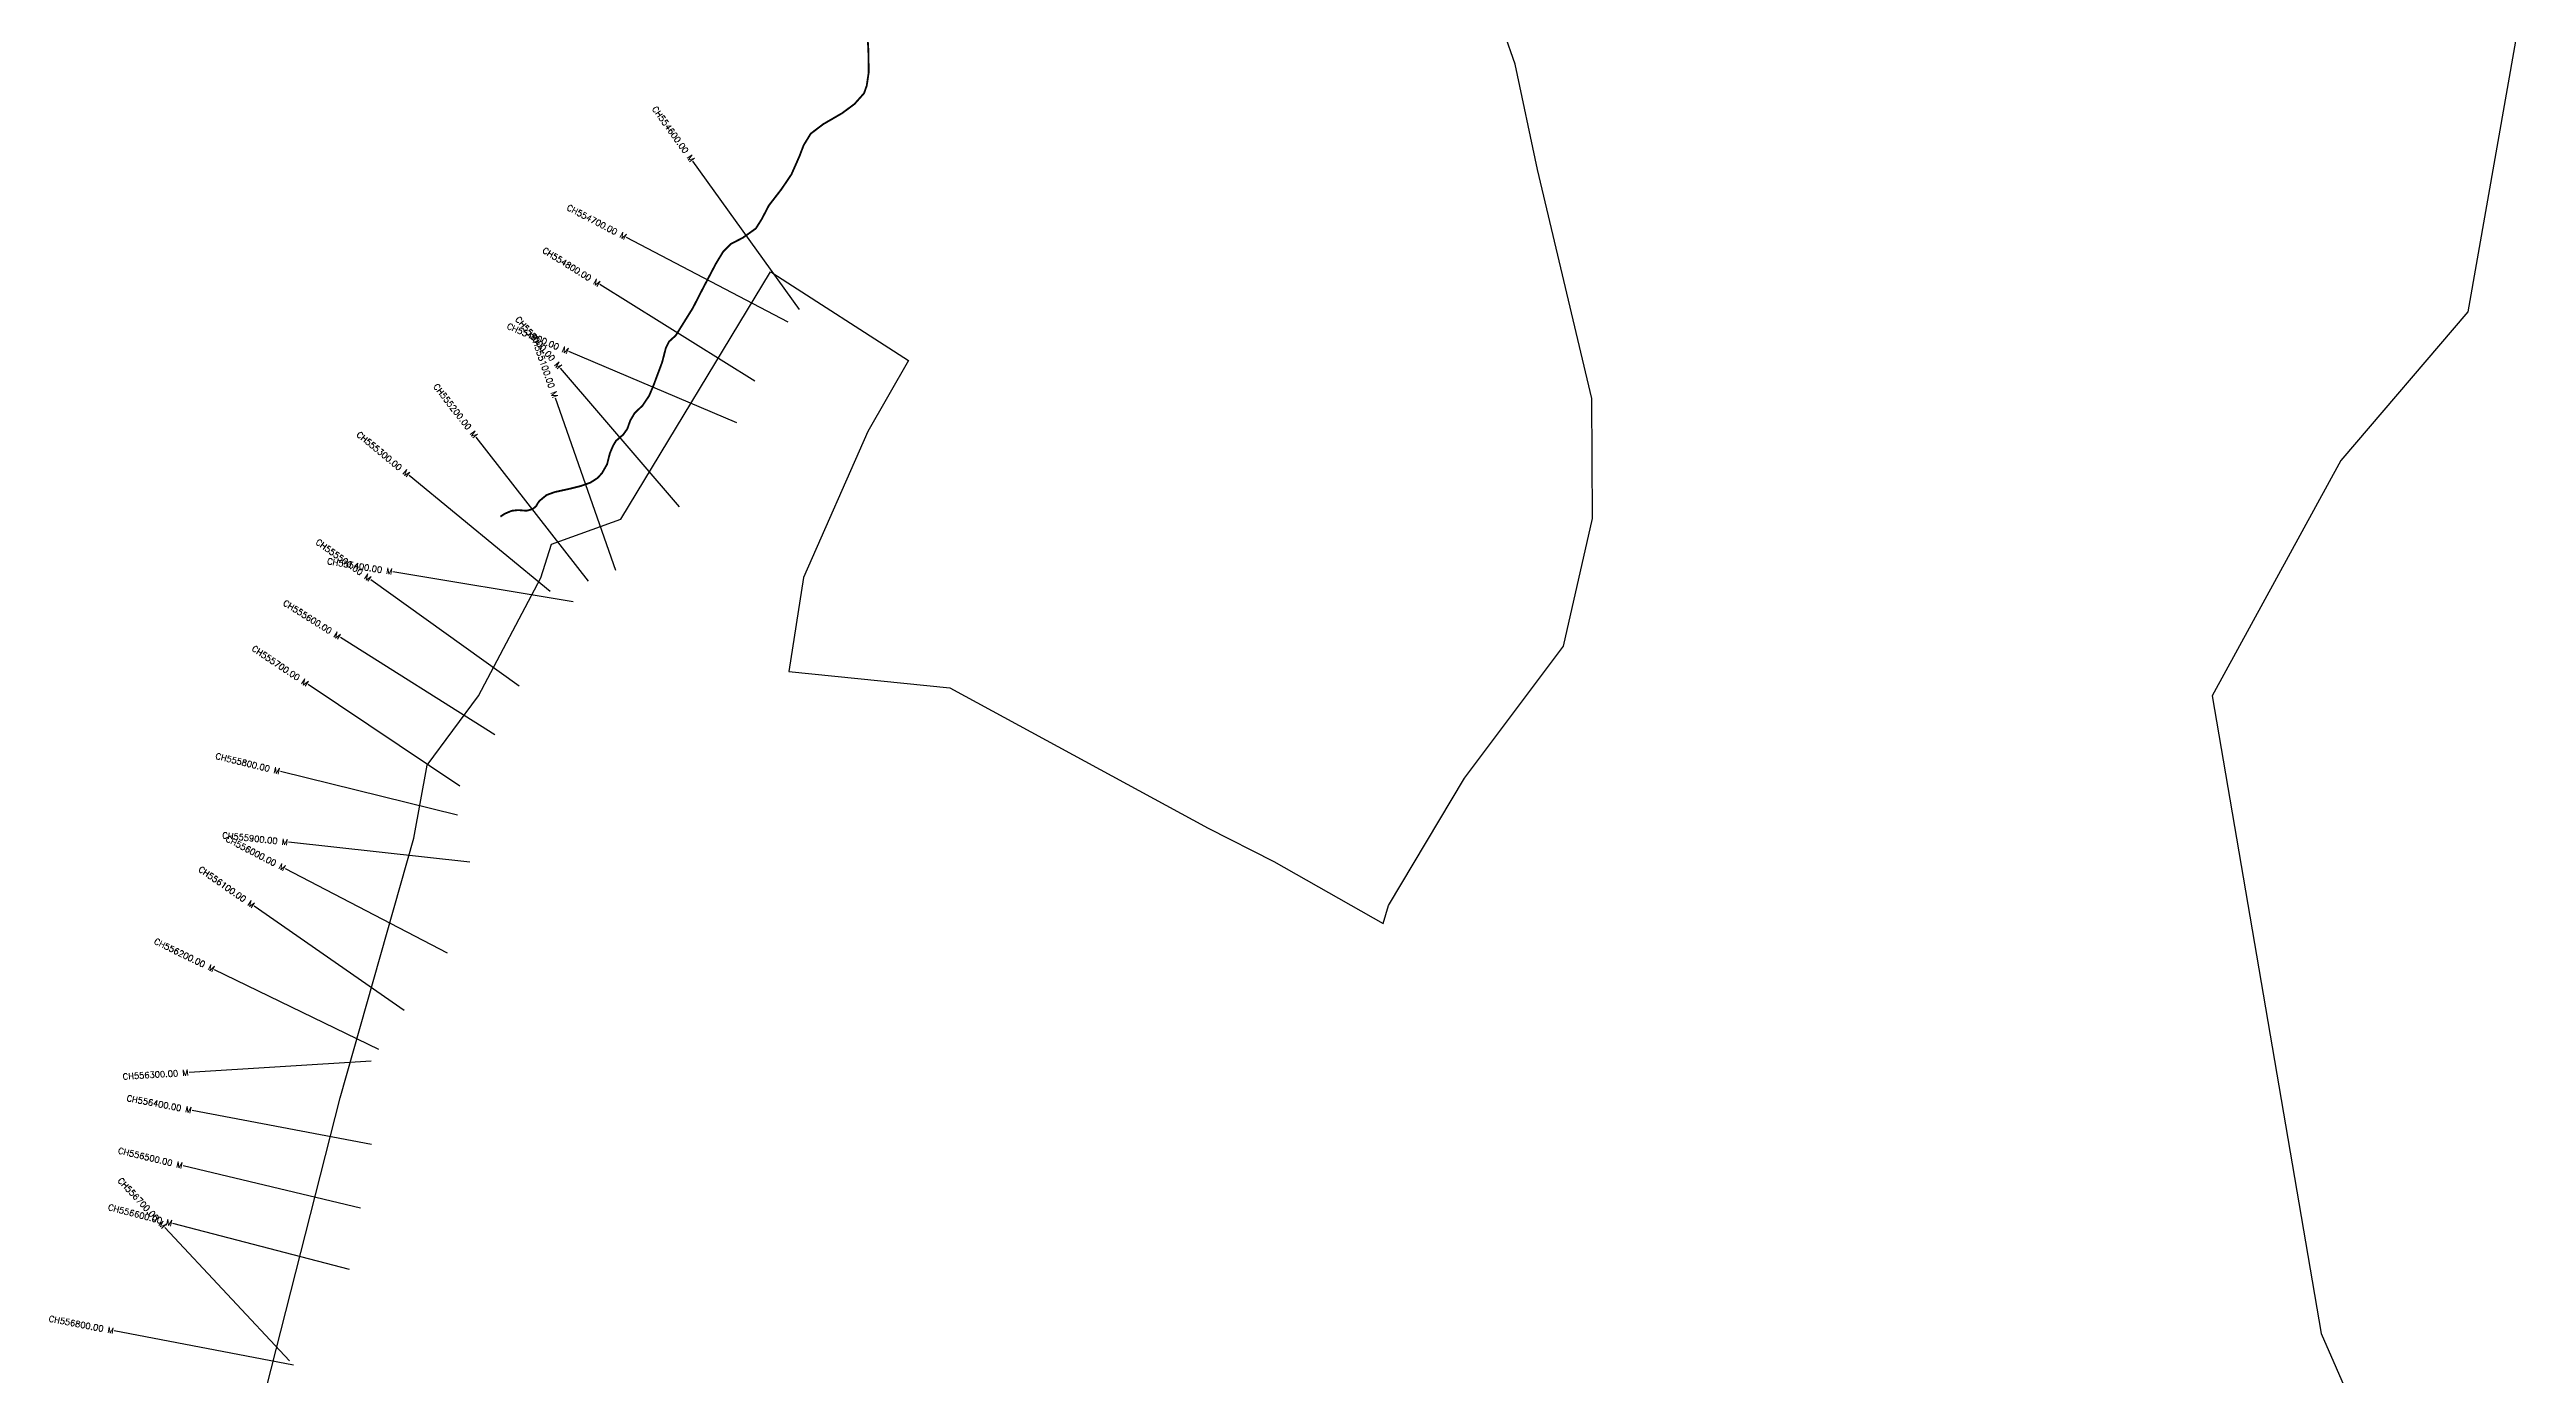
# Model space of a CAD drawing. Header units: metres. Extents: x 319310 to 323428, y 1852503 to 1859804.
# Drawn here: x 319310 to 323381, y 1855444 to 1857624 of the extents above; entities that cross this region are included whole.
import ezdxf
from ezdxf.enums import TextEntityAlignment as Align

# ---------------------------------------------------------------- set-up
doc = ezdxf.new("R2010")
doc.units = ezdxf.units.M
for name, color, linetype in [('CS', 134, 'Continuous'), ('CSMark', 6, 'Continuous'), ('NATURALLY PROTECTED', 3, 'Continuous'), ('village', 3, 'Continuous')]:
    doc.layers.add(name, color=color, linetype=linetype)
doc.styles.get("Standard").update_dxf_attribs({"font": 'simplex.shx'})

msp = doc.modelspace()

# ---------------------------------------------------------------- linework, layer by layer
at = {"layer": 'CS'}
for p, q in [((320542.2, 1857196.5), (320367.3, 1857440.3)), ((320523.9, 1857175.7), (320258, 1857314.7)), ((320469.1, 1857079), (320214.4, 1857237.5)), ((320439.3, 1857010.2), (320163.1, 1857127.4)), ((320345, 1856872.4), (320149.6, 1857100)), ((320240.3, 1856767.6), (320141.5, 1857050.8)), ((320195.7, 1856750.1), (320011.1, 1856986.5)), ((320132.5, 1856732.7), (319900.9, 1856923.5)), ((320170.2, 1856716.2), (319874.2, 1856765.1)), ((320081.6, 1856577.2), (319837.9, 1856752.2)), ((320041.4, 1856497.1), (319787.7, 1856657.1)), ((319984, 1856412.9), (319734.8, 1856579.9)), ((319980.5, 1856365.4), (319689.2, 1856436.9)), ((320000.8, 1856288.1), (319702.5, 1856320.6)), ((319963.7, 1856138.5), (319697.6, 1856276.9)), ((319892.4, 1856044.1), (319646.1, 1856215.5)), ((319850.8, 1855979.9), (319581, 1856111.1)), ((319838.6, 1855960.7), (319539.1, 1855942.2)), ((319838.9, 1855824), (319544.2, 1855879.9)), ((319820.9, 1855719.1), (319529.1, 1855788.8)), ((319704.4, 1855468.2), (319499.4, 1855687.2)), ((319802.7, 1855618.3), (319512.3, 1855693.7)), ((319710.8, 1855460.9), (319416.2, 1855517.2))]:
    msp.add_line(p, q, dxfattribs=at)
at = {"layer": 'NATURALLY PROTECTED', "const_width": 3, "flags": 128}
msp.add_lwpolyline([(320653.6, 1857654.9), (320655.6, 1857623.9), (320656.2, 1857586.7), (320652.9, 1857564.5), (320648.5, 1857552.1), (320632.9, 1857534.5), (320612.4, 1857519.3), (320581.4, 1857501.3), (320560.9, 1857485.7), (320549.3, 1857466.8), (320542.3, 1857448.5), (320529.1, 1857418.6), (320512.6, 1857394.2), (320492.1, 1857367.7), (320480.4, 1857345.3), (320470.7, 1857329.8), (320449.2, 1857314.5), (320429.6, 1857304.4), (320416.8, 1857291.4), (320405.1, 1857272.2), (320382.1, 1857228.3), (320367.1, 1857199), (320339, 1857153.9), (320327.9, 1857143.8), (320322.7, 1857133.2), (320316.7, 1857110), (320302.4, 1857071.6), (320295.2, 1857054.7), (320284.4, 1857038.6), (320271.4, 1857026.2), (320264.3, 1857014.1), (320259.3, 1857000.2), (320252.5, 1856990.7), (320240.8, 1856980.7), (320236.2, 1856973.1), (320230.7, 1856960.1), (320226.1, 1856942), (320217.7, 1856927.4), (320210.3, 1856919.4), (320198.6, 1856911.9), (320182.9, 1856906.4), (320165.4, 1856902), (320140.3, 1856896.5), (320126.8, 1856891.6), (320114.9, 1856881.9), (320112.2, 1856878), (320109.3, 1856872.9), (320103.4, 1856868.3), (320093.7, 1856865.7), (320080.1, 1856866.8), (320069.5, 1856865.7), (320057.9, 1856860.8), (320050.8, 1856856.1)], dxfattribs=at)
at = {"layer": 'village', "color": 6}
for points in [[(321814.1, 1859804, 0), (321818.7, 1859557.8, 0), (321859.2, 1859472.2, 0), (321983.1, 1859316.4, 0), (322031.9, 1859321.3, 0), (322048.7, 1859361.8, 0), (322078, 1859373.6, 0), (322064.3, 1859450.2, 0), (322124.2, 1859462.2, 0), (322328.9, 1859701.4, 0), (322461.2, 1859532.7, 0), (322686.6, 1859185.4, 0), (322966, 1858732.7, 0), (323256.4, 1858227.2, 0), (323354.5, 1857921, 0), (323366.5, 1857762.3, 0), (323380.9, 1857725.7, 0), (323378.3, 1857725.7, 0), (323284.6, 1857193, 0), (323076, 1856948.2, 0), (322864.2, 1856561.2, 0), (323043.3, 1855513.1, 0)], [(319665.7, 1855422.2, 0), (319787.2, 1855900.7, 0), (319908.5, 1856327.2, 0), (319930.6, 1856447.3, 0), (320014.9, 1856561.3, 0), (320117.2, 1856755.4, 0), (320134.9, 1856810.6, 0), (320248.9, 1856852, 0), (320494.7, 1857258.7, 0), (320498.5, 1857256.2, 0), (320721.7, 1857112.6, 0), (320654.9, 1856995.8, 0), (320548.8, 1856756, 0), (320524.9, 1856601.6, 0), (320789.7, 1856574.8, 0), (321214.3, 1856343.9, 0), (321322.2, 1856289.2, 0), (321501.8, 1856187.2, 0), (321510.6, 1856216.7, 0), (321635.5, 1856426.1, 0), (321798, 1856643, 0), (321845.6, 1856853, 0), (321844.6, 1857050.3, 0), (321755.5, 1857426.5, 0), (321718.5, 1857599.7, 0), (321700.5, 1857651.5, 0)], [(323043.3, 1855513.1, 0), (323212.5, 1855126.9, 0)]]:
    msp.add_polyline3d(points, dxfattribs=at)

# ---------------------------------------------------------------- texts
at = {"layer": 'CSMark'}
for s, rotation, p in [('CH554600.00 M', 305.6576, (320366.7, 1857441.1)), ('CH554700.00 M', 332.3993, (320257.2, 1857315.2)), ('CH554800.00 M', 328.1181, (320213.5, 1857238)), ('CH554900.00 M', 337.0144, (320162.2, 1857127.7)), ('CH555000.00 M', 310.6552, (320148.9, 1857100.8)), ('CH555100.00 M', 289.2201, (320141.2, 1857051.8)), ('CH555200.00 M', 307.981, (320010.5, 1856987.3)), ('CH555300.00 M', 320.506, (319900.2, 1856924.2)), ('CH555500.00 M', 324.31, (319837.1, 1856752.8)), ('CH555400.00 M', 350.6136, (319873.3, 1856765.3)), ('CH555600.00 M', 327.7532, (319786.9, 1856657.7)), ('CH555700.00 M', 326.1768, (319733.9, 1856580.5)), ('CH555800.00 M', 346.2137, (319688.2, 1856437.1)), ('CH555900.00 M', 353.7932, (319701.5, 1856320.7)), ('CH556000.00 M', 332.5103, (319696.7, 1856277.4)), ('CH556100.00 M', 325.1757, (319645.3, 1856216)), ('CH556200.00 M', 334.0789, (319580.1, 1856111.5)), ('CH556300.00 M', 3.5507, (319538.2, 1855942.1)), ('CH556400.00 M', 349.2602, (319543.2, 1855880.1)), ('CH556500.00 M', 346.5766, (319528.2, 1855789)), ('CH556700.00 M', 313.1167, (319498.7, 1855687.9)), ('CH556600.00 M', 345.4555, (319511.3, 1855693.9)), ('CH556800.00 M', 349.1818, (319415.2, 1855517.4))]:
    msp.add_text(s, height=10, rotation=rotation, dxfattribs=at).set_placement(p, align=Align.MIDDLE_RIGHT)

doc.saveas('drawing.dxf')
